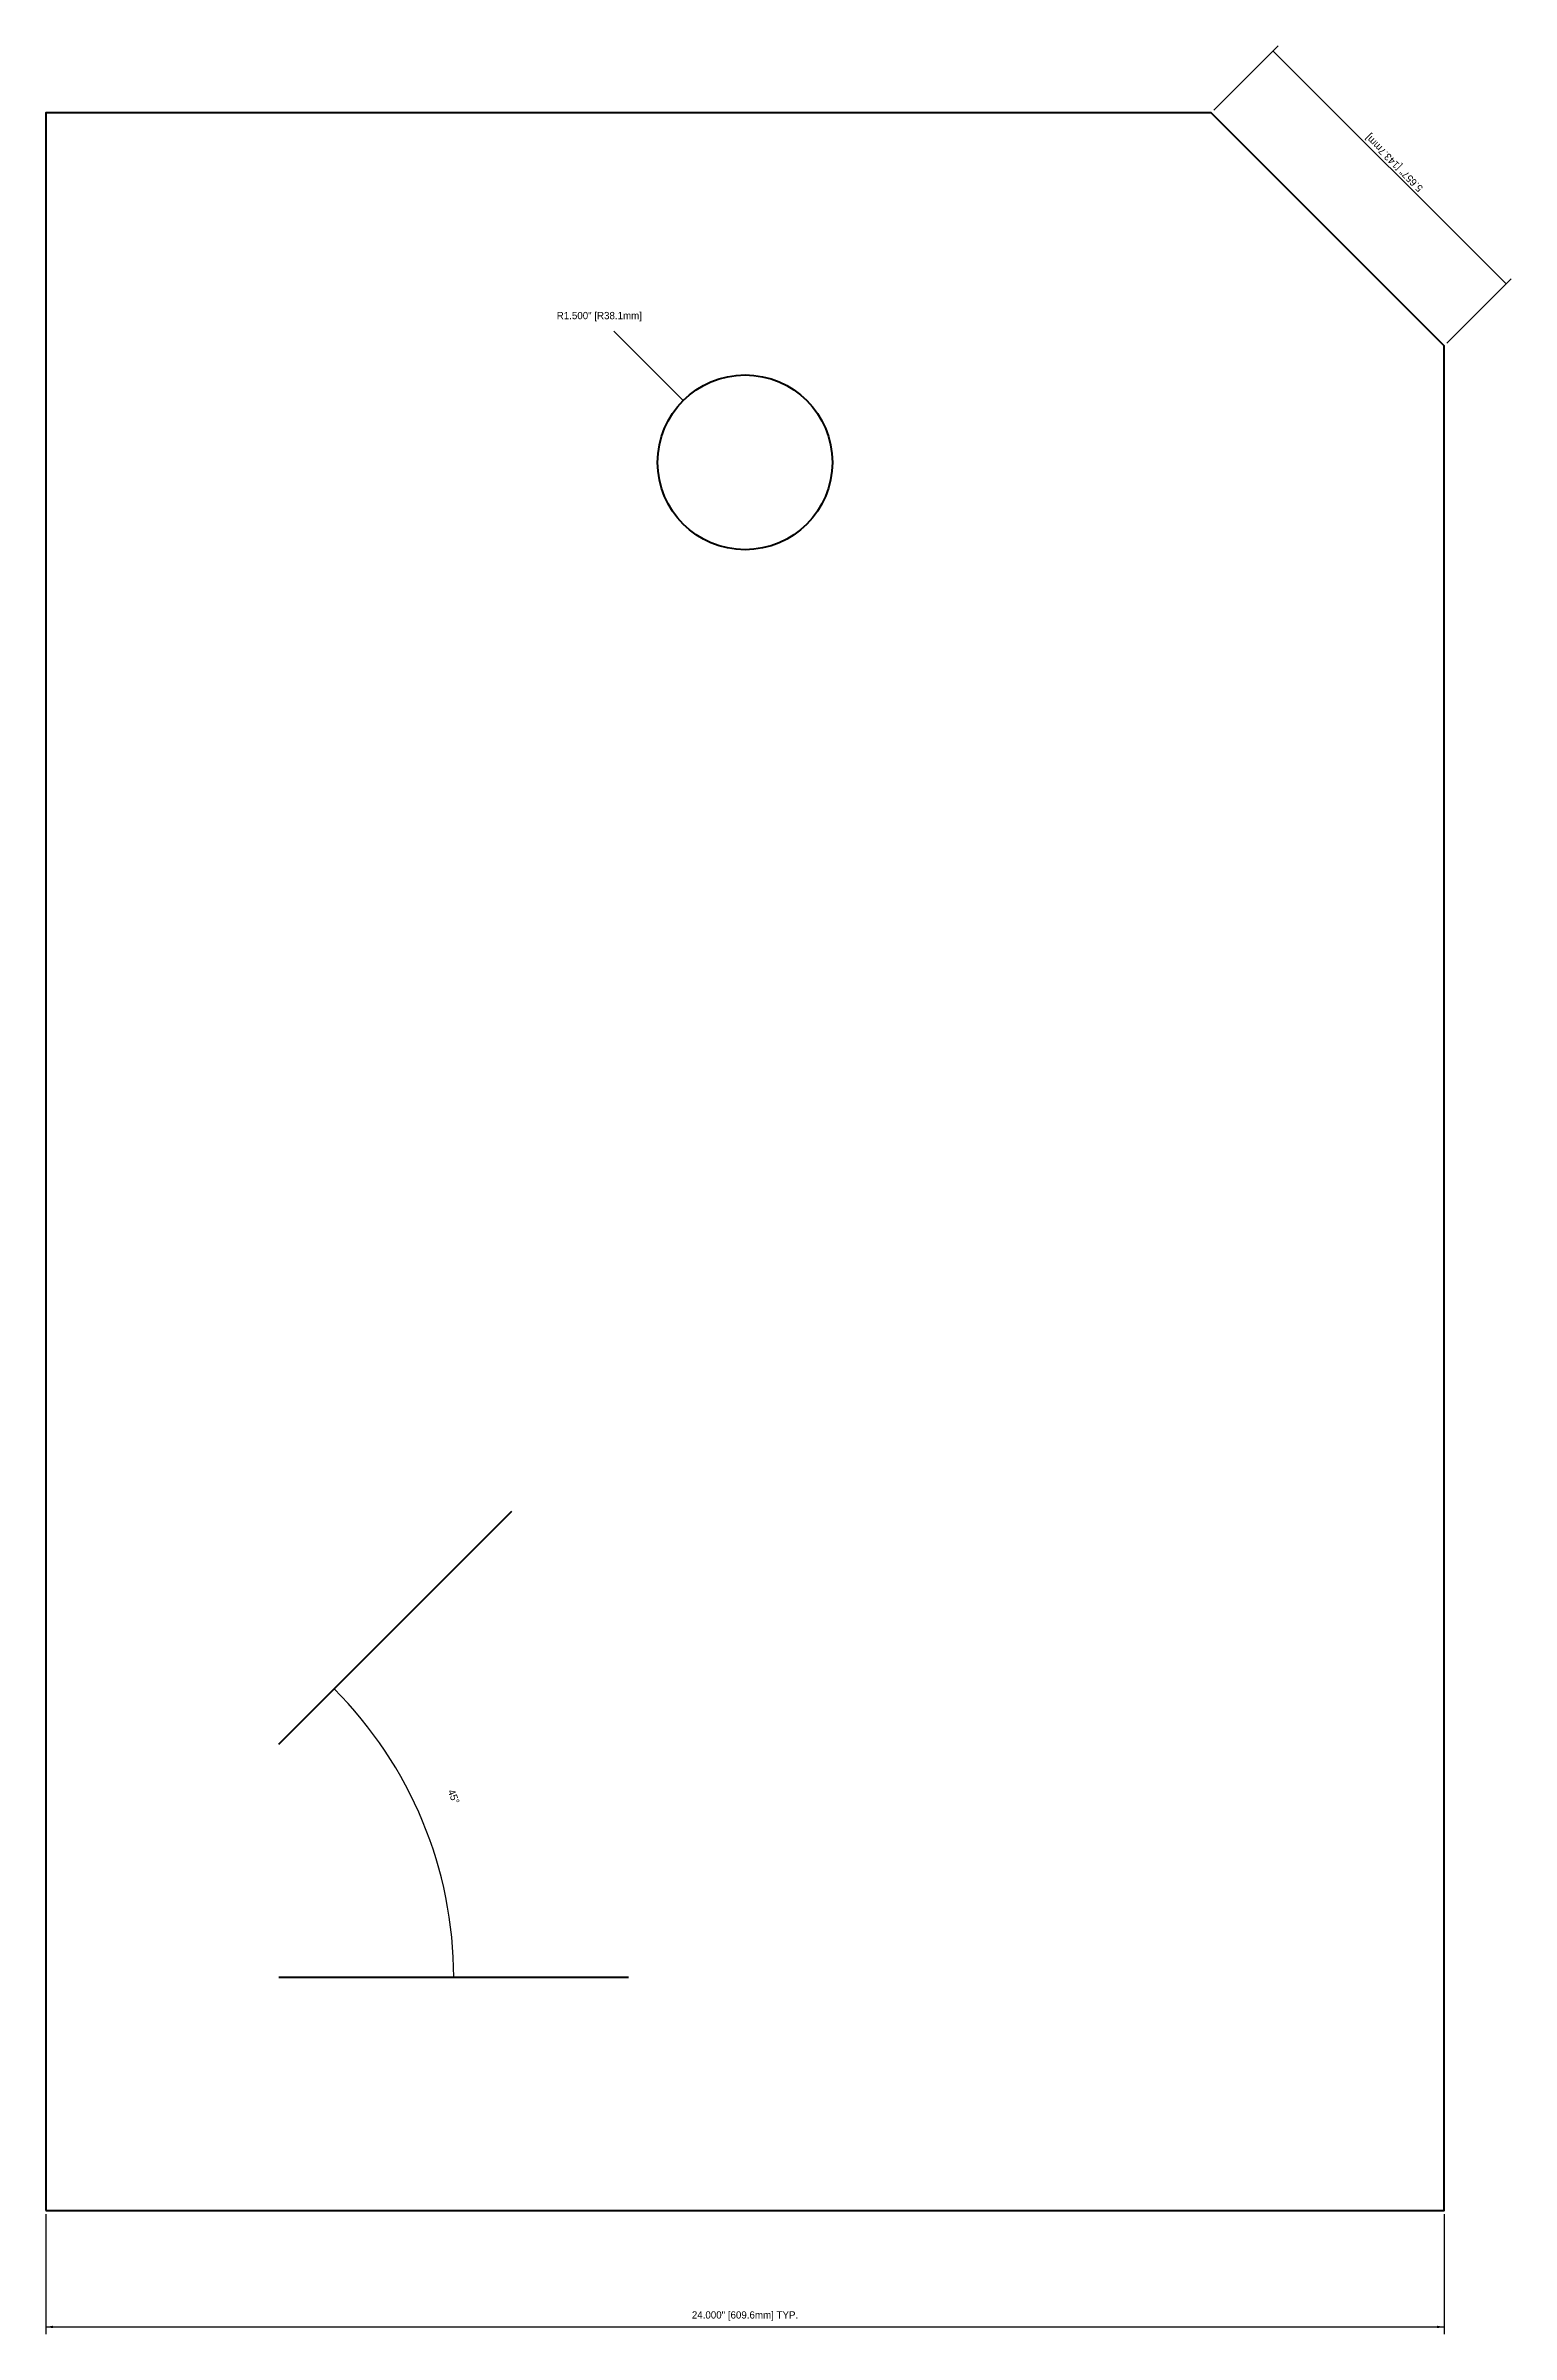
# Model space of a CAD drawing. Header units: inches. Extents: x 0 to 25.1, y -2.1 to 37.1.
import ezdxf

# ---------------------------------------------------------------- set-up
doc = ezdxf.new("R2010")
doc.units = ezdxf.units.IN
doc.header["$MEASUREMENT"] = 0
doc.layers.add('DIM', color=2, linetype='Continuous')
doc.layers.add('ENCLOSURE', color=7, linetype='Continuous', lineweight=50)
doc.dimstyles.new('ELEC', dxfattribs={"dimtxt": 0.125, "dimasz": 0.125, "dimexe": 0.125, "dimexo": 0.0625, "dimgap": 0.0625, "dimtad": 1, "dimdec": 3, "dimzin": 0, "dimdsep": 46, "dimtxsty": 'Standard', "dimcen": 0.0625, "dimadec": 0, "dimazin": 0, "dimtfac": 1, "dimtdec": 4, "dimtmove": 0, "dimatfit": 3, "dimfxl": 1, "dimtolj": 1, "dimtzin": 0, "dimarcsym": 0})

# ---------------------------------------------------------------- blocks, each defined once
blk = doc.blocks.new('*D1')
at = {"color": 0}
for p, q in [((0, -0.0625), (0, -2.125)), ((24, -0.0625), (24, -2.125)), ((0, -2), (24, -2))]:
    blk.add_line(p, q, dxfattribs=at)
for points in [[(0, -2), (0.125, -2.020833), (0.125, -1.979167)], [(24, -2), (23.875, -1.979167), (23.875, -2.020833)]]:
    blk.add_solid(points, dxfattribs=at)
at = {"layer": 'DEFPOINTS'}
for p in [(0, 0), (24, 0), (24, -2)]:
    blk.add_point(p, dxfattribs=at)
at = {"color": 0, "insert": (12, -1.8125), "char_height": 0.125, "attachment_point": 5}
blk.add_mtext('\\A1;24.000" [609.6mm] TYP.', dxfattribs=at)
blk = doc.blocks.new('*D2')
at = {"color": 0}
for p, q in [((20.044194, 36.044194), (21.149049, 37.149049)), ((25.06066, 33.06066), (21.06066, 37.06066)), ((24.044194, 32.044194), (25.149049, 33.149049))]:
    blk.add_line(p, q, dxfattribs=at)
at = {"layer": 'DEFPOINTS'}
for p in [(20, 36), (24, 32)]:
    blk.add_point(p, dxfattribs=at)
at = {"color": 0, "insert": (23.149049, 35.149049), "char_height": 0.125, "attachment_point": 5, "rotation": 135}
blk.add_mtext('\\A1;5.657" [143.7mm]', dxfattribs=at)
blk = doc.blocks.new('*D3')
at = {"color": 0}
blk.add_line((10.93934, 31.06066), (9.75, 32.25), dxfattribs=at)
at = {"layer": 'DEFPOINTS'}
blk.add_point((12, 30), dxfattribs=at)
at = {"color": 0, "insert": (9.5, 32.5), "char_height": 0.125, "attachment_point": 5}
blk.add_mtext('\\A1;R1.500" [R38.1mm]', dxfattribs=at)
blk = doc.blocks.new('*D4')
at = {"color": 0}
blk.add_line((4.949747, 8.949747), (5.0381, 9.0381), dxfattribs=at)
blk.add_arc((0, 4), 7, 0, 45, dxfattribs=at)
at = {"layer": 'DEFPOINTS'}
blk.add_point((6.467157, 6.678784), dxfattribs=at)
at = {"color": 0, "insert": (7, 7.1), "char_height": 0.125, "attachment_point": 5, "rotation": 292.4999669}
blk.add_mtext('\\A1;45%%d', dxfattribs=at)

msp = doc.modelspace()

# ---------------------------------------------------------------- linework, layer by layer
at = {"layer": 'ENCLOSURE'}
for p, q in [((4, 8), (8, 12)), ((4, 4), (10, 4))]:
    msp.add_line(p, q, dxfattribs=at)
msp.add_lwpolyline([(0, 0), (24, 0), (24, 32), (20, 36), (0, 36)], close=True, dxfattribs=at)
msp.add_circle((12, 30), 1.5, dxfattribs=at)

# ---------------------------------------------------------------- dimensions: what is measured, and where the dimension line sits
at = {"layer": 'DIM'}
dim = msp.add_aligned_dim(p1=(24, 32), p2=(20, 36), distance=-1.5, dimstyle='ELEC', override={"dimpost": '<>"'}, dxfattribs=at)
dim.commit()
dim.dimension.update_dxf_attribs({"geometry": '*D2', "text_midpoint": (23.149, 35.149)})
dim = msp.add_radius_dim(center=(12, 30), mpoint=(10.9393, 31.0607), dimstyle='ELEC', override={"dimpost": '<>"'}, dxfattribs=at)
dim.commit()
dim.dimension.update_dxf_attribs({"geometry": '*D3', "text_midpoint": (9.5, 32.5), "dimtype": 164})
dim = msp.add_angular_dim_2l(base=(6.4672, 6.6788), line1=((4, 4), (10, 4)), line2=((4, 8), (8, 12)), dimstyle='ELEC', override={"dimpost": '<>"'}, dxfattribs=at)
dim.commit()
dim.dimension.update_dxf_attribs({"geometry": '*D4', "text_midpoint": (7, 7.1)})
dim = msp.add_linear_dim(base=(24, -2), p1=(0, 0), p2=(24, 0), text='<> TYP.', dimstyle='ELEC', override={"dimpost": '<>"'}, dxfattribs=at)
dim.commit()
dim.dimension.update_dxf_attribs({"geometry": '*D1', "text_midpoint": (12, -1.8125)})

doc.saveas('drawing.dxf')
